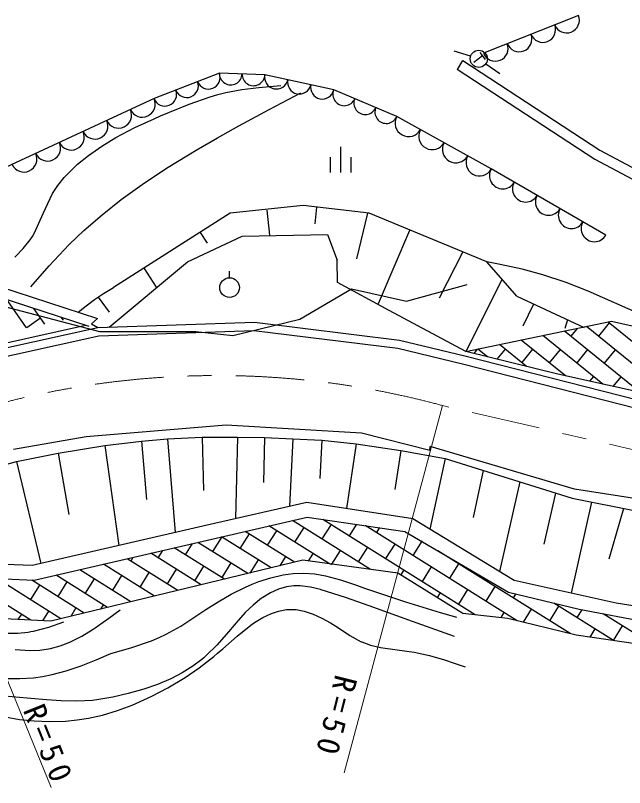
# Model space of a CAD drawing. Units: millimetres, scale not verified. Extents: x -61820 to 680000, y 20000 to 380000.
# Drawn here: x 216654 to 252109, y 289364 to 334286 of the extents above; entities that cross this region are included whole.
import ezdxf

# ---------------------------------------------------------------- set-up
doc = ezdxf.new("R2010")
doc.units = ezdxf.units.MM
doc.header["$LTSCALE"] = 1000
doc.linetypes.add('USER1', pattern=[8.2, 4, -1.4, 1.4, -1.4])
for name, color, linetype, lineweight in [('M-BGD', 7, 'Continuous', 25), ('M-BMK', 2, 'USER1', 13), ('M-BMK-ROW', 30, 'Continuous', 25), ('M-STR-HTXT', 7, 'Continuous', 13), ('M-STR-STR3', 7, 'Continuous', 25)]:
    doc.layers.add(name, color=color, linetype=linetype, lineweight=lineweight)
doc.styles.add('ＭＳ ゴシック', font='')
doc.styles.get('ＭＳ ゴシック').set_extended_font_data('MS Gothic')

msp = doc.modelspace()

# ---------------------------------------------------------------- linework, layer by layer
at = {"layer": 'M-BGD'}
for p, q in [((243147, 331913), (242193, 332213)), ((243694, 332138), (244003, 331720)), ((242382, 331150), (242694, 331662)), ((243849, 331929), (243334, 331548)), ((244035, 331478), (244857, 330909)), ((235581, 326648), (235581, 325148)), ((234981, 326048), (234981, 325148)), ((236181, 326047), (236181, 325147)), ((234186, 323130), (234075, 322166)), ((231287, 322962), (231445, 321494)), ((237137, 322791), (236511, 320119)), ((227402, 321667), (227810, 321036)), ((239583, 321782), (237763, 317514)), ((242688, 320524), (241323, 317835)), ((224142, 319563), (224847, 318470)), ((229118, 319022), (229118, 319412)), ((244975, 318908), (242864, 314728)), ((221476, 317897), (222110, 317021)), ((245834, 317944), (249760, 316127)), ((246815, 317490), (246187, 316204)), ((242864, 314728), (238417, 317117)), ((221074, 316347), (221451, 316123)), ((248778, 316581), (248640, 316078)), ((220763, 309777), (216547, 309033)), ((223998, 309517), (224286, 306125)), ((225498, 309645), (225960, 304206)), ((227516, 309741), (227596, 306655)), ((229574, 309756), (229469, 305012)), ((231156, 309721), (231098, 307112)), ((232794, 309661), (232597, 305722)), ((234487, 309577), (234375, 307340)), ((221850, 309256), (222672, 303445)), ((236482, 309365), (235924, 305596)), ((240765, 308965), (240790, 309202)), ((219140, 308828), (219767, 305252)), ((239081, 308972), (238733, 306707)), ((216721, 308333), (218142, 302395)), ((241660, 308508), (240781, 304390)), ((243874, 307817), (243290, 305083)), ((246015, 307148), (244836, 301929)), ((248091, 306500), (247417, 303517)), ((250194, 305972), (248998, 300678)), ((252047, 305604), (251193, 302651))]:
    msp.add_line(p, q, dxfattribs=at)
for points in [[(242694, 331662), (250677, 326450), (254646, 324342), (257720, 323568), (261669, 323707), (265185, 324202), (268470, 325186), (271014, 326573), (273071, 327909)], [(242366, 331160), (250372, 325933), (254428, 323778), (257656, 322965), (261721, 323109), (265314, 323614), (268674, 324620), (271403, 326092)], [(216625, 320232), (216654, 320259), (216683, 320287), (217111, 320729), (217512, 321236), (217644, 321434), (217766, 321638), (218274, 322760), (218806, 323924), (219118, 324392), (219497, 324850), (219593, 324954), (219691, 325057), (220273, 325625), (220899, 326142), (221676, 326689), (222495, 327183), (223594, 327757), (224725, 328278), (225106, 328444), (225614, 328660), (226760, 329125), (227979, 329553), (228433, 329684), (228892, 329799), (229823, 329973), (230830, 330097), (231464, 330155), (232100, 330206)], [(217546, 318505), (218620, 319723), (219776, 320950), (220628, 321765), (221697, 322692), (222811, 323570), (224159, 324539), (225548, 325455), (227174, 326448), (228412, 327163), (229658, 327857), (231425, 328813), (233264, 329791)], [(143451, 296695), (157798, 298315), (167070, 299733), (177234, 302032), (186330, 304893), (194290, 307668), (199568, 309131), (204438, 310949), (214063, 314497), (221451, 316123), (230560, 316445), (239006, 315393), (242804, 314481), (252868, 311913), (262787, 310858), (264837, 310946), (268709, 311502), (272613, 312417), (287547, 318016), (295235, 319454), (306615, 322144), (317439, 324708), (322338, 323663), (346688, 329682)], [(346808, 329196), (322346, 323150), (317444, 324196), (306731, 321657), (295339, 318965), (287682, 317532), (272758, 311938), (268802, 311010), (264883, 310447), (262771, 310356), (252779, 311420), (242684, 313996), (238917, 314900), (230538, 315944), (221514, 315625), (214204, 314016), (204611, 310480), (199722, 308655), (194440, 307191), (186487, 304418), (177364, 301549), (167163, 299241), (157863, 297819), (143508, 296199)], [(245834, 317944), (244084, 319946), (237239, 322779), (233404, 323237), (229156, 322778), (222356, 318456)], [(222117, 316146), (226676, 319943), (229847, 321441), (234811, 321542), (235387, 320055)], [(238417, 317117), (235392, 318745), (235387, 320055)], [(249994, 318241), (248710, 318740), (247357, 319200), (246150, 319520), (244861, 319795), (244472, 319871), (244084, 319946)], [(220303, 317025), (220764, 317395), (221256, 317761), (221788, 318111), (222356, 318456)], [(266176, 317213), (262958, 316481), (259468, 316214), (256695, 316252), (253149, 316847), (249994, 318241)], [(240765, 308965), (236803, 309983), (228911, 310441), (220763, 309777)], [(201015, 302701), (205020, 304213), (206823, 304921), (210031, 306239), (211629, 306819), (214817, 307818), (216721, 308333), (219140, 308828), (221850, 309256), (223998, 309517), (225498, 309645), (227516, 309741), (229574, 309756), (231156, 309721), (232794, 309661), (234487, 309577), (236482, 309365), (239081, 308972), (241660, 308508)], [(260912, 304902), (249191, 306723), (240790, 309202)], [(241660, 308508), (249056, 306199), (256758, 304667)], [(258318, 299285), (254570, 299620), (251619, 300095), (245679, 301417), (239779, 304998), (233619, 305954), (227817, 304637), (217621, 302275), (207647, 302655)], [(216126, 295718), (216912, 295706), (217699, 295757), (218220, 295826), (218787, 295933), (219611, 296151), (220486, 296450), (221348, 296792), (222204, 297156), (223373, 297495), (224579, 297908), (225011, 298087), (225433, 298286), (226280, 298760), (227100, 299290), (227740, 299719), (228445, 300174), (229211, 300617), (230051, 301031), (230436, 301194), (230828, 301343), (231528, 301570), (232246, 301735), (232815, 301813), (233435, 301837), (234074, 301791), (234707, 301681), (235571, 301453), (236505, 301139), (236971, 300971), (237436, 300803), (239360, 300161), (241376, 299553), (241856, 299414), (242336, 299275)], [(242206, 298145), (239770, 299028), (237243, 299943), (235866, 300431), (234459, 300863), (234402, 300878), (233828, 301015), (233220, 301095), (233037, 301100), (232855, 301094), (232429, 301034), (231972, 300900), (231497, 300688), (231051, 300420), (231018, 300398), (230985, 300375), (230487, 299982), (230032, 299546), (229494, 298950), (228935, 298289), (228371, 297645), (227740, 297023), (227619, 296917), (227497, 296814), (226987, 296423), (226363, 296032), (225701, 295694), (224923, 295369), (224121, 295094), (223217, 294836), (222324, 294624), (221386, 294465), (221263, 294450), (221141, 294437), (220225, 294392), (219308, 294409), (218461, 294463), (217544, 294545), (215799, 294692)], [(216050, 293485), (216897, 293332), (217753, 293237), (218615, 293202), (219572, 293233), (220239, 293300), (220901, 293403), (221717, 293581), (222591, 293840), (223447, 294160), (224349, 294566), (224418, 294599), (224554, 294667), (225515, 295171), (226527, 295774), (227339, 296325), (228196, 296984), (228423, 297174), (228721, 297435), (229558, 298181), (230445, 298883), (230484, 298910), (230564, 298964), (231050, 299259), (231563, 299499), (231969, 299633), (232422, 299717), (232504, 299724), (232587, 299728), (232997, 299715), (233462, 299628), (233980, 299456), (234489, 299223), (234984, 298948), (235464, 298649), (236121, 298218), (236785, 297852), (236813, 297840), (237316, 297658), (237903, 297519), (238878, 297375), (239861, 297237), (240754, 297042), (241626, 296789), (242200, 296600), (242828, 296383)], [(216640, 297387), (217506, 297340), (218078, 297362), (218696, 297451), (219265, 297606), (219819, 297823), (220517, 298176), (221187, 298587), (221288, 298654), (221438, 298754), (222085, 299212), (222742, 299699)], [(219460, 298979), (218577, 298682), (217682, 298447), (217558, 298423), (217392, 298395), (216786, 298333), (216128, 298332)]]:
    msp.add_lwpolyline(points, dxfattribs=at)
for centre, radius in [((243624, 331763), 500), ((229118, 318452), 570)]:
    msp.add_circle(centre, radius, dxfattribs=at)
at = {"layer": 'M-BMK'}
msp.add_line((255129, 308440), (241519, 311588), dxfattribs=at)
msp.add_arc((228414, 263336), 50000, 74.8057, 111.2275, dxfattribs=at)
at = {"layer": 'M-BMK-ROW'}
msp.add_lwpolyline([(183061, 307390), (184759, 310929), (193563, 314180), (199444, 314437), (211327, 318925), (214744, 317688), (221542, 315890), (227152, 315890), (229310, 315674), (233198, 316624), (236219, 318386), (239420, 317667), (242944, 318638)], dxfattribs=at)
at = {"layer": 'M-STR-HTXT'}
for p, q in [((241519, 311588), (235793, 290227)), ((210310, 309943), (218742, 289364))]:
    msp.add_line(p, q, dxfattribs=at)
at = {"layer": 'M-STR-STR3'}
for p, q in [((249425, 334286), (243899, 332094)), ((217303, 316116), (216150, 317754)), ((218373, 316332), (217733, 317242)), ((219444, 316548), (219316, 316729)), ((218124, 316686), (217317, 316119)), ((221074, 316347), (221435, 316659)), ((251214, 316395), (250584, 315619)), ((257246, 311498), (251148, 316449)), ((253022, 312351), (248622, 315924)), ((249343, 316074), (248983, 315631)), ((255201, 311870), (249885, 316187)), ((248666, 313312), (246095, 315400)), ((250844, 312831), (247358, 315662)), ((246409, 313856), (244832, 315137)), ((243532, 314867), (243327, 314615)), ((244133, 314416), (243569, 314875)), ((245151, 314878), (244669, 314284)), ((246752, 314866), (246122, 314090)), ((248353, 314855), (247722, 314078)), ((249953, 314843), (249323, 314067)), ((251554, 314831), (250924, 314055)), ((250293, 313279), (250069, 313002)), ((251894, 313267), (251435, 312701)), ((234927, 302377), (231403, 304585)), ((237328, 302053), (232778, 304904)), ((235024, 304676), (234493, 303829)), ((243422, 299415), (234556, 304969)), ((236503, 304683), (236083, 304013)), ((245853, 299071), (237017, 304608)), ((230253, 304125), (229722, 303278)), ((232895, 302470), (230027, 304267)), ((231843, 304309), (231312, 303462)), ((233434, 304493), (232903, 303645)), ((237854, 304485), (237673, 304196)), ((228663, 303942), (228132, 303094)), ((231536, 302142), (228652, 303949)), ((228817, 301485), (225901, 303312)), ((226945, 303554), (226542, 302911)), ((230176, 301813), (227277, 303630)), ((237142, 303349), (236611, 302502)), ((238733, 303533), (238202, 302685)), ((227458, 301157), (224526, 302994)), ((225220, 303154), (224952, 302727)), ((232372, 302798), (232036, 302263)), ((233962, 302982), (233688, 302544)), ((248936, 298320), (241233, 303146)), ((224739, 300500), (221775, 302357)), ((226098, 300828), (223150, 302676)), ((223494, 302755), (223362, 302543)), ((229191, 302431), (228660, 301583)), ((230782, 302614), (230298, 301843)), ((242441, 302389), (241910, 301542)), ((223380, 300172), (220399, 302039)), ((224421, 301880), (223890, 301032)), ((226011, 302063), (225480, 301216)), ((227601, 302247), (227070, 301399)), ((239261, 302022), (239081, 301734)), ((240851, 302205), (240320, 301358)), ((217556, 299100), (213545, 301613)), ((219302, 299187), (215572, 301523)), ((220661, 299515), (217600, 301433)), ((222020, 299843), (219024, 301721)), ((221240, 301512), (220709, 300665)), ((222831, 301696), (222300, 300848)), ((243540, 301788), (243501, 301725)), ((218060, 301145), (217529, 300297)), ((219650, 301328), (219119, 300481)), ((244560, 301062), (244029, 300214)), ((241379, 300694), (241207, 300418)), ((242970, 300878), (242439, 300031)), ((245761, 300624), (245619, 300398)), ((251465, 297915), (247994, 300090)), ((218588, 299634), (218233, 299067)), ((220178, 299817), (219869, 299324)), ((221769, 300001), (221607, 299744)), ((246678, 299734), (246209, 298985)), ((248268, 299918), (247737, 299071)), ((249613, 299709), (249328, 299254)), ((216998, 299450), (216802, 299138)), ((245088, 299551), (244899, 299249)), ((253706, 297691), (250864, 299472)), ((251977, 298774), (251446, 297927)), ((250387, 298591), (250090, 298117))]:
    msp.add_line(p, q, dxfattribs=at)
for points in [[(251020, 321508), (244353, 325352), (238852, 328409), (235181, 329959), (231173, 330838), (228524, 330934), (224722, 329444), (204052, 319870)], [(185574, 305296), (189065, 310226), (195570, 313046), (200168, 314161), (206106, 316582), (213810, 319127), (221435, 316659)], [(186288, 305212), (189521, 309780), (195794, 312498), (200385, 313611), (206349, 316044), (213816, 318510), (220918, 316211)], [(146749, 297527), (157371, 298901), (167055, 300274), (176895, 302464), (186308, 305191), (194210, 307857), (199600, 309331), (204325, 311193), (213932, 314745), (220734, 316270)], [(240323, 303717), (240307, 303691), (239792, 302869)], [(235552, 303165), (235048, 302360), (235021, 302318)]]:
    msp.add_lwpolyline(points, dxfattribs=at)
for points in [[(242864, 314728), (251357, 316492), (255386, 315584), (258925, 315738), (263552, 315314), (267281, 315998), (271146, 315800), (273647, 316161), (286712, 318279), (277242, 314336), (272947, 312815), (269996, 312105), (263330, 311077), (256728, 311533), (248233, 313408)], [(198025, 301507), (207367, 301888), (217752, 301426), (233643, 305104), (239328, 304268), (245347, 300724), (249472, 299736), (253567, 298958), (259088, 298521), (259027, 297879), (254581, 297673), (252886, 297707), (249287, 298234), (245316, 299202), (242698, 299496), (238911, 301839), (233376, 302586), (218708, 299043), (209471, 299501), (200162, 299099), (198985, 298788)]]:
    msp.add_lwpolyline(points, close=True, dxfattribs=at)
for centre, radius, start, end in [((248734, 334012), 743, 201.633, 21.633), ((247353, 333464), 743, 201.633, 21.633), ((245971, 332916), 743, 201.633, 21.633), ((244590, 332368), 743, 201.633, 21.633), ((227890, 330685), 680, 201.3927, 21.3927), ((229186, 330910), 663, 177.9306, 357.9306), ((230511, 330862), 663, 177.9306, 357.9306), ((231841, 330691), 684, 167.6279, 347.6279), ((226623, 330189), 680, 201.3927, 21.3927), ((233177, 330398), 684, 167.6279, 347.6279), ((234513, 330105), 684, 167.6279, 347.6279), ((225356, 329693), 680, 201.3927, 21.3927), ((235793, 329700), 664, 157.1118, 337.1118), ((224033, 329125), 759, 204.8545, 24.8545), ((237017, 329184), 664, 157.1118, 337.1118), ((238241, 328667), 664, 157.1118, 337.1118), ((222655, 328487), 759, 204.8545, 24.8545), ((239540, 328027), 787, 150.9417, 330.9416), ((221277, 327849), 759, 204.8545, 24.8545), ((219899, 327210), 759, 204.8545, 24.8545), ((240915, 327263), 787, 150.9417, 330.9416), ((218521, 326572), 759, 204.8545, 24.8545), ((242290, 326499), 787, 150.9417, 330.9416), ((217143, 325934), 759, 204.8545, 24.8545), ((243665, 325734), 787, 150.9417, 330.9416), ((245020, 324968), 770, 150.0296, 330.0296), ((246353, 324199), 770, 150.0296, 330.0296), ((247686, 323430), 770, 150.0296, 330.0296), ((249020, 322661), 770, 150.0296, 330.0296), ((250353, 321892), 770, 150.0296, 330.0296)]:
    msp.add_arc(centre, radius, start, end, dxfattribs=at)

# ---------------------------------------------------------------- texts
at = {"layer": 'M-STR-HTXT', "char_height": 1320, "attachment_point": 7, "style": 'ＭＳ ゴシック'}
for insert, rotation in [((235268, 296007), 255.8), ((217053, 293869), 291.8)]:
    msp.add_mtext('\\T1.39;R=50', dxfattribs=dict(at, insert=insert, rotation=rotation))

doc.saveas('drawing.dxf')
